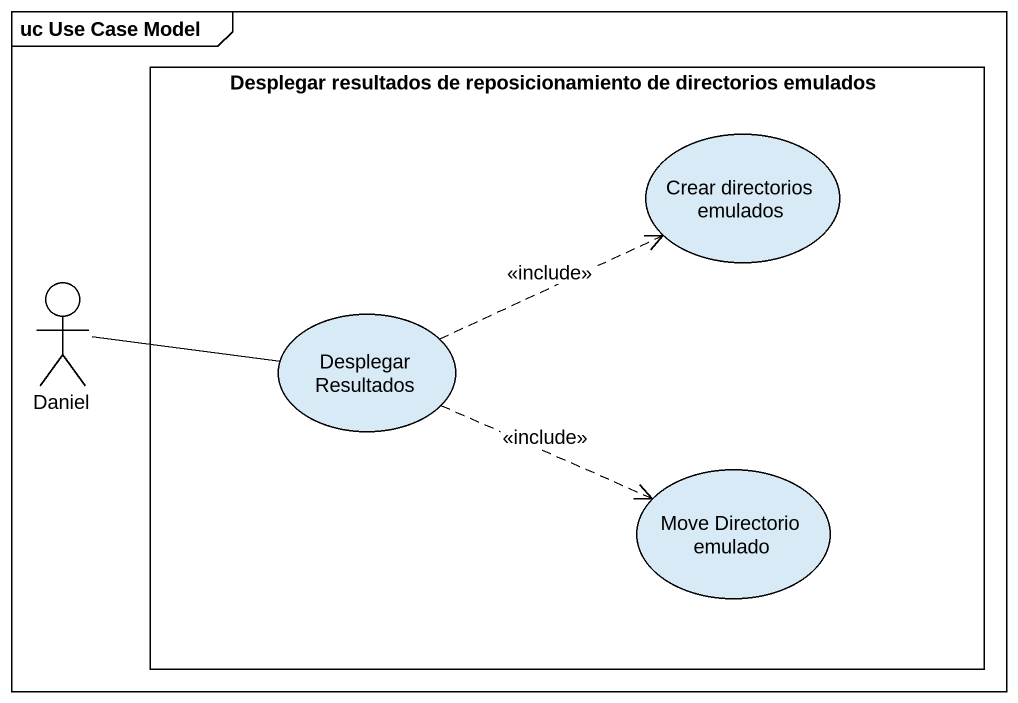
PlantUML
@startuml
mainframe uc Use Case Model
rectangle "Desplegar resultados de reposicionamiento de directorios emulados" as Desplegar_resultados_de {
  usecase "Crear directorios emulados" as Crear_directorios_emulados
  usecase "Desplegar Resultados" as Desplegar_Resultados
  usecase "Move Directorio emulado" as Move_Directorio_emulado
}
actor Daniel
Daniel -right- Desplegar_Resultados
Desplegar_Resultados .right.> Crear_directorios_emulados : <<include>>
Desplegar_Resultados .right.> Move_Directorio_emulado : <<include>>
@enduml
